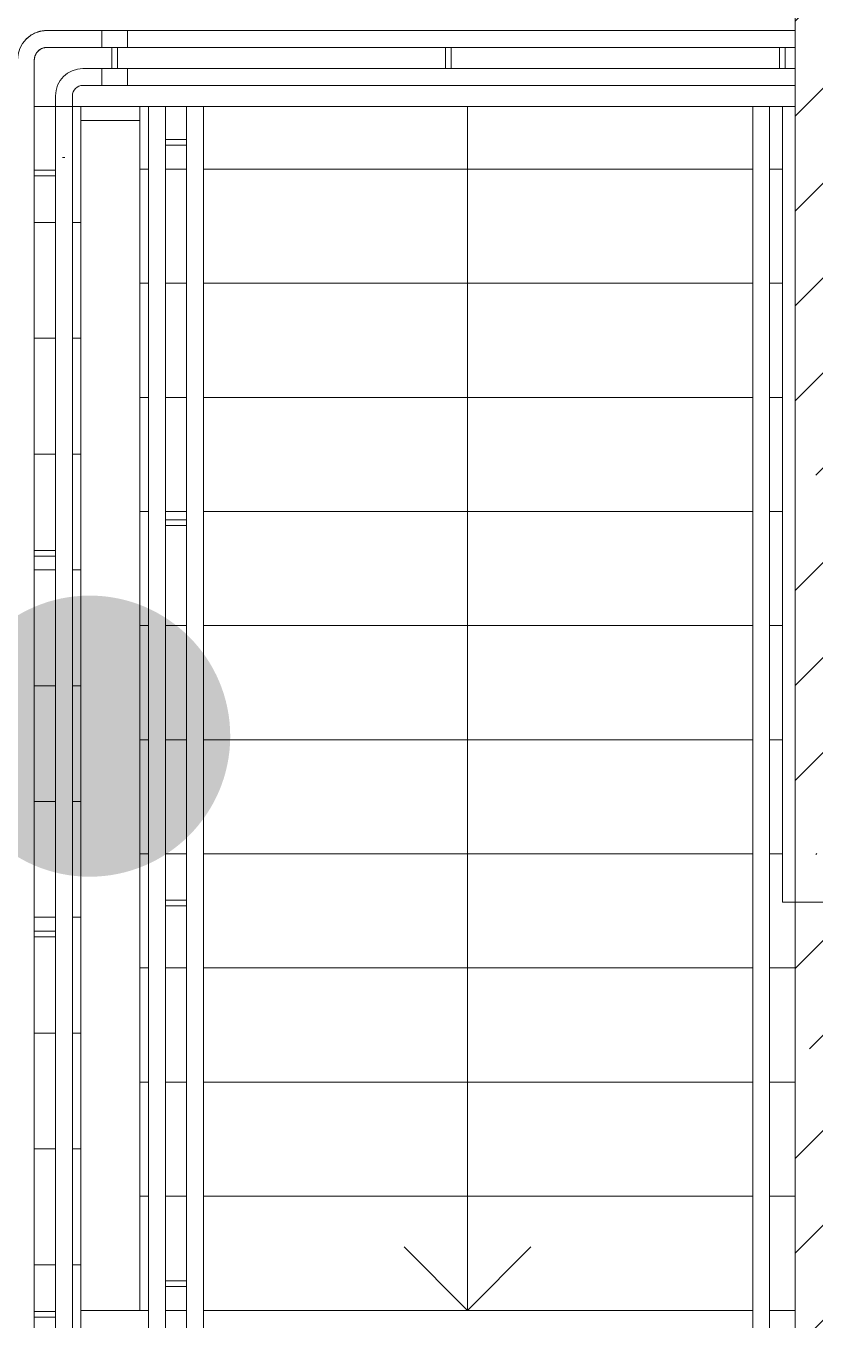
# Model space of a CAD drawing. Header units: millimetres. Extents: x -515342 to 330399, y -224905 to 507333.
# Drawn here: x -360447 to -358579, y 377820 to 380882 of the extents above; entities that cross this region are included whole.
import ezdxf

# ---------------------------------------------------------------- set-up
doc = ezdxf.new("R2010")
doc.units = ezdxf.units.MM
doc.layers.get('0').update_dxf_attribs({"lineweight": 0})
for name, color, linetype, lineweight in [('Лестницы', 7, 'Continuous', 0), ('Ограждение', 7, 'Continuous', 0), ('Перекрытие', 7, 'Continuous', 0), ('Стены внутренние', 7, 'Continuous', 0), ('Стены несущие', 7, 'Continuous', 0), ('Стрелки вверх', 7, 'Continuous', 0), ('экспертиза ДУ', 1, 'Continuous', 0)]:
    doc.layers.add(name, color=color, linetype=linetype, lineweight=lineweight)

# ---------------------------------------------------------------- blocks, each defined once
blk = doc.blocks.new('СД_Люблино_Фасады_rvt-1-О_АР_П_4__10_050_План 4 этажа')
at = {"layer": 'Стены внутренние'}
h = blk.add_hatch(dxfattribs=at)
h.set_pattern_fill('FP_1', color=256, style=0, pattern_type=2)
h.set_pattern_definition([(45, (0, 0), (-224.5064, 224.5064), []), (45, (224.5, 0), (-224.5064, 224.5064), [396.875, -79.375, 3.353, -76.022])])
h.paths.add_polyline_path([(16335, 195), (16335, 2975), (15835, 2975), (15835, 195), (16273.1, 195)])
at = {"layer": 'Стены несущие'}
for p, q in [((16335, 2975), (15835, 2975)), ((15835, 2975), (15835, 195))]:
    blk.add_line(p, q, dxfattribs=at)
blk = doc.blocks.new('Ограждение - АР_Ограждение_Балясина_D40_900 для 1500-V82-О_АР_П_4__10_050_План 4 этажа')
at = {"layer": 'Ограждение'}
for p, q in [((-20, 6.7), (-60, 6.7)), ((-60, -6.7), (-20, -6.7))]:
    blk.add_line(p, q, dxfattribs=at)
at = {"layer": 'Ограждение', "flags": 128}
for points in [[(-69.7, 6.7), (-68.6, 6.7), (-67.4, 6.7), (-66.3, 6.7), (-65.1, 6.7), (-63.9, 6.7), (-62.7, 6.7), (-61.5, 6.7), (-60.3, 6.7), (-60, 6.7)], [(-60, -6.7), (-61.2, -6.7), (-62.4, -6.7), (-63.6, -6.7), (-64.8, -6.7), (-66, -6.7), (-67.1, -6.7), (-68.3, -6.7), (-69.4, -6.7)]]:
    blk.add_lwpolyline(points, dxfattribs=at)
blk = doc.blocks.new('Ограждение - АР_Ограждение_Балясина_D40_900 для 1500-10050447-О_АР_П_4__10_050_План 4 этажа')
at = {"layer": 'Ограждение'}
for p, q in [((-20, 6.7), (-60, 6.7)), ((-60, -6.7), (-20, -6.7))]:
    blk.add_line(p, q, dxfattribs=at)
at = {"layer": 'Ограждение', "flags": 128}
for points in [[(-69.7, 6.7), (-68.6, 6.7), (-67.4, 6.7), (-66.3, 6.7), (-65.1, 6.7), (-63.9, 6.7), (-62.7, 6.7), (-61.5, 6.7), (-60.3, 6.7), (-60, 6.7)], [(-60, -6.7), (-61.2, -6.7), (-62.4, -6.7), (-63.6, -6.7), (-64.8, -6.7), (-66, -6.7), (-67.1, -6.7), (-68.3, -6.7), (-69.4, -6.7)]]:
    blk.add_lwpolyline(points, dxfattribs=at)
blk = doc.blocks.new('Ограждение - АР_Ограждение_Балясина_D40_900 для 1500-10050449-О_АР_П_4__10_050_План 4 этажа')
at = {"layer": 'Ограждение'}
for p, q in [((-20, 6.7), (-60, 6.7)), ((-60, -6.7), (-20, -6.7))]:
    blk.add_line(p, q, dxfattribs=at)
at = {"layer": 'Ограждение', "flags": 128}
for points in [[(-69.7, 6.7), (-68.6, 6.7), (-67.4, 6.7), (-66.3, 6.7), (-65.1, 6.7), (-63.9, 6.7), (-62.7, 6.7), (-61.5, 6.7), (-60.3, 6.7), (-60, 6.7)], [(-60, -6.7), (-61.2, -6.7), (-62.4, -6.7), (-63.6, -6.7), (-64.8, -6.7), (-66, -6.7), (-67.1, -6.7), (-68.3, -6.7), (-69.4, -6.7)]]:
    blk.add_lwpolyline(points, dxfattribs=at)
blk = doc.blocks.new('Ограждение - АР_Ограждение_Балясина_D40_900 для 1500-10050451-О_АР_П_4__10_050_План 4 этажа')
at = {"layer": 'Ограждение'}
for p, q in [((-20, 6.7), (-60, 6.7)), ((-60, -6.7), (-20, -6.7))]:
    blk.add_line(p, q, dxfattribs=at)
at = {"layer": 'Ограждение', "flags": 128}
for points in [[(-69.7, 6.7), (-68.6, 6.7), (-67.4, 6.7), (-66.3, 6.7), (-65.1, 6.7), (-63.9, 6.7), (-62.7, 6.7), (-61.5, 6.7), (-60.3, 6.7), (-60, 6.7)], [(-60, -6.7), (-61.2, -6.7), (-62.4, -6.7), (-63.6, -6.7), (-64.8, -6.7), (-66, -6.7), (-67.1, -6.7), (-68.3, -6.7), (-69.4, -6.7)]]:
    blk.add_lwpolyline(points, dxfattribs=at)
blk = doc.blocks.new('Ограждение - Ограждение-10040896-О_АР_П_4__10_050_План 4 этажа')
at = {"rotation": 180}
for name, p in [('Ограждение - АР_Ограждение_Балясина_D40_900 для 1500-10050447-О_АР_П_4__10_050_План 4 этажа', (14325, 4772.5)), ('Ограждение - АР_Ограждение_Балясина_D40_900 для 1500-10050451-О_АР_П_4__10_050_План 4 этажа', (14325, 3872.5)), ('Ограждение - АР_Ограждение_Балясина_D40_900 для 1500-10050449-О_АР_П_4__10_050_План 4 этажа', (14325, 2972.5)), ('Ограждение - АР_Ограждение_Балясина_D40_900 для 1500-10050447-О_АР_П_4__10_050_План 4 этажа', (14325, 2072.5))]:
    blk.add_blockref(name, p, dxfattribs=at)
blk.add_blockref('Ограждение - АР_Ограждение_Балясина_D40_900 для 1500-V82-О_АР_П_4__10_050_План 4 этажа', (14105, 1772.6))
blk = doc.blocks.new('Тип верхнего поручня - Верхний поручень_Внутренний_-10040899-О_АР_П_4__10_050_План 4 этажа')
at = {"layer": 'Ограждение'}
for p, q in [((14305, 4856.9), (14305, 4804.1)), ((14345, 4804.1), (14345, 4856.9)), ((14305, 4775.4), (14305, 2009.6)), ((14345, 2009.6), (14345, 4775.4)), ((14305, 1998.5), (14305, 1935.9)), ((14345, 1935.9), (14345, 1998.5))]:
    blk.add_line(p, q, dxfattribs=at)
at = {"layer": 'Ограждение', "flags": 128}
for points in [[(14305, 4775.4), (14305, 4777.7), (14305, 4780.1), (14305, 4782.6), (14305, 4785), (14305, 4787.5), (14305, 4790.1), (14305, 4792.6), (14305, 4795.2), (14305, 4797.8), (14305, 4800.3), (14305, 4802.9), (14305, 4804.1)], [(14345, 4804.1), (14345, 4801.5), (14345, 4798.9), (14345, 4796.3), (14345, 4793.7), (14345, 4791.2), (14345, 4788.6), (14345, 4786.1), (14345, 4783.6), (14345, 4781.2), (14345, 4778.8), (14345, 4776.4), (14345, 4775.4)], [(14305, 2009.6), (14305, 2008.7), (14305, 2007.7), (14305, 2006.8), (14305, 2005.9), (14305, 2004.9), (14305, 2003.9), (14305, 2002.9), (14305, 2001.9), (14305, 2001), (14305, 2000), (14305, 1999), (14305, 1998.5)], [(14345, 1998.5), (14345, 1999.5), (14345, 2000.5), (14345, 2001.5), (14345, 2002.5), (14345, 2003.5), (14345, 2004.5), (14345, 2005.4), (14345, 2006.4), (14345, 2007.3), (14345, 2008.3), (14345, 2009.2), (14345, 2009.6)]]:
    blk.add_lwpolyline(points, dxfattribs=at)
blk = doc.blocks.new('Тип верхнего поручня - Верхний поручень_Внутренний_-V83-О_АР_П_4__10_050_План 4 этажа')
at = {"layer": 'Ограждение'}
for p, q in [((14305, 4856.9), (14305, 4804.1)), ((14345, 4856.9), (14345, 4804.1)), ((14305, 4804.1), (14305, 4784.2)), ((14305, 4784.2), (14305, 2018.4)), ((14345, 4804.1), (14345, 4784.2)), ((14345, 4784.2), (14345, 2018.4)), ((14305, 2018.4), (14305, 1998.5)), ((14305, 1998.5), (14305, 1700.9)), ((14345, 2018.4), (14345, 1998.5)), ((14345, 1998.5), (14345, 1700.9))]:
    blk.add_line(p, q, dxfattribs=at)
blk = doc.blocks.new('Тип перил - Перила_Внутренний_-10040910-О_АР_П_4__10_050_План 4 этажа')
at = {"layer": 'Ограждение'}
for p, q in [((14395, 4849.7), (14395, 2010.6)), ((14435, 2010.6), (14435, 4849.7)), ((14395, 1997.4), (14395, 1935.9)), ((14435, 1935.9), (14435, 1997.4))]:
    blk.add_line(p, q, dxfattribs=at)
at = {"layer": 'Ограждение', "flags": 128}
for points in [[(14395, 4849.7), (14395, 4852.3), (14395, 4854.8), (14395, 4856.9)], [(14435, 4856), (14435, 4853.4), (14435, 4850.8), (14435, 4849.7)], [(14395, 2010.6), (14395, 2009.5), (14395, 2008.4), (14395, 2007.3), (14395, 2006.2), (14395, 2005), (14395, 2003.8), (14395, 2002.7), (14395, 2001.5), (14395, 2000.3), (14395, 1999.1), (14395, 1997.9), (14395, 1997.4)], [(14435, 1997.4), (14435, 1998.6), (14435, 1999.8), (14435, 2001), (14435, 2002.1), (14435, 2003.3), (14435, 2004.5), (14435, 2005.7), (14435, 2006.8), (14435, 2007.9), (14435, 2009), (14435, 2010.1), (14435, 2010.6)]]:
    blk.add_lwpolyline(points, dxfattribs=at)
blk = doc.blocks.new('Тип перил - Перила_Внутренний_-V84-О_АР_П_4__10_050_План 4 этажа')
at = {"layer": 'Ограждение'}
for p, q in [((14395, 4856.9), (14395, 2019.4)), ((14435, 4856.9), (14435, 2019.4)), ((14395, 2019.4), (14395, 1997.4)), ((14395, 1997.4), (14395, 1615.9)), ((14435, 2019.4), (14435, 1997.4)), ((14435, 1997.4), (14435, 1615.9))]:
    blk.add_line(p, q, dxfattribs=at)
blk = doc.blocks.new('Тип перил - Перила_Внутренний_-10041454-О_АР_П_4__10_050_План 4 этажа')
at = {"layer": 'Ограждение'}
for p, q in [((15735, 4856.9), (15735, 2010.6)), ((15775, 2010.6), (15775, 4856.9)), ((15735, 1997.4), (15735, 1709)), ((15775, 1709), (15775, 1997.4))]:
    blk.add_line(p, q, dxfattribs=at)
at = {"layer": 'Ограждение', "flags": 128}
for points in [[(15735, 2010.6), (15735, 2009.5), (15735, 2008.4), (15735, 2007.3), (15735, 2006.2), (15735, 2005), (15735, 2003.8), (15735, 2002.7), (15735, 2001.5), (15735, 2000.3), (15735, 1999.1), (15735, 1997.9), (15735, 1997.4)], [(15775, 1997.4), (15775, 1998.6), (15775, 1999.8), (15775, 2001), (15775, 2002.1), (15775, 2003.3), (15775, 2004.5), (15775, 2005.7), (15775, 2006.8), (15775, 2007.9), (15775, 2009), (15775, 2010.1), (15775, 2010.6)]]:
    blk.add_lwpolyline(points, dxfattribs=at)
blk = doc.blocks.new('Тип перил - Перила_Внутренний_-V85-О_АР_П_4__10_050_План 4 этажа')
at = {"layer": 'Ограждение'}
for p, q in [((15735, 4856.9), (15735, 2019.4)), ((15775, 4856.9), (15775, 2019.4)), ((15735, 2019.4), (15735, 1997.4)), ((15735, 1997.4), (15735, 1709)), ((15775, 2019.4), (15775, 1997.4)), ((15775, 1997.4), (15775, 1709))]:
    blk.add_line(p, q, dxfattribs=at)
blk = doc.blocks.new('Ограждение - АР_Ограждение_Балясина_D40_900 для 1500-V79-О_АР_П_4__10_050_План 4 этажа')
at = {"layer": 'Ограждение'}
for p, q in [((-20, 6.7), (-60, 6.7)), ((-60, -6.7), (-20, -6.7))]:
    blk.add_line(p, q, dxfattribs=at)
at = {"layer": 'Ограждение', "flags": 128}
for points in [[(-69.7, 6.7), (-68.6, 6.7), (-67.4, 6.7), (-66.3, 6.7), (-65.1, 6.7), (-63.9, 6.7), (-62.7, 6.7), (-61.5, 6.7), (-60.3, 6.7), (-60, 6.7)], [(-60, -6.7), (-61.2, -6.7), (-62.4, -6.7), (-63.6, -6.7), (-64.8, -6.7), (-66, -6.7), (-67.1, -6.7), (-68.3, -6.7), (-69.4, -6.7)]]:
    blk.add_lwpolyline(points, dxfattribs=at)
blk = doc.blocks.new('Ограждение - АР_Ограждение_Балясина_D40_900 для 1500-10051540-О_АР_П_4__10_050_План 4 этажа')
at = {"layer": 'Ограждение'}
for p, q in [((-20, 6.7), (-60, 6.7)), ((-60, -6.7), (-20, -6.7))]:
    blk.add_line(p, q, dxfattribs=at)
at = {"layer": 'Ограждение', "flags": 128}
for points in [[(-69.7, 6.7), (-68.6, 6.7), (-67.4, 6.7), (-66.3, 6.7), (-65.1, 6.7), (-63.9, 6.7), (-62.7, 6.7), (-61.5, 6.7), (-60.3, 6.7), (-60, 6.7)], [(-60, -6.7), (-61.2, -6.7), (-62.4, -6.7), (-63.6, -6.7), (-64.8, -6.7), (-66, -6.7), (-67.1, -6.7), (-68.3, -6.7), (-69.4, -6.7)]]:
    blk.add_lwpolyline(points, dxfattribs=at)
blk = doc.blocks.new('Ограждение - АР_Ограждение_Балясина_D40_900 для 1500-10051542-О_АР_П_4__10_050_План 4 этажа')
at = {"layer": 'Ограждение'}
for p, q in [((-20, 6.7), (-60, 6.7)), ((-60, -6.7), (-20, -6.7))]:
    blk.add_line(p, q, dxfattribs=at)
at = {"layer": 'Ограждение', "flags": 128}
for points in [[(-69.7, 6.7), (-68.6, 6.7), (-67.4, 6.7), (-66.3, 6.7), (-65.1, 6.7), (-63.9, 6.7), (-62.7, 6.7), (-61.5, 6.7), (-60.3, 6.7), (-60, 6.7)], [(-60, -6.7), (-61.2, -6.7), (-62.4, -6.7), (-63.6, -6.7), (-64.8, -6.7), (-66, -6.7), (-67.1, -6.7), (-68.3, -6.7), (-69.4, -6.7)]]:
    blk.add_lwpolyline(points, dxfattribs=at)
blk = doc.blocks.new('Ограждение - АР_Ограждение_Балясина_D40_900 для 1500-10051544-О_АР_П_4__10_050_План 4 этажа')
at = {"layer": 'Ограждение'}
for p, q in [((-20, 6.7), (-60, 6.7)), ((-60, -6.7), (-20, -6.7))]:
    blk.add_line(p, q, dxfattribs=at)
at = {"layer": 'Ограждение', "flags": 128}
for points in [[(-69.7, 6.7), (-68.6, 6.7), (-67.4, 6.7), (-66.3, 6.7), (-65.1, 6.7), (-63.9, 6.7), (-62.7, 6.7), (-61.5, 6.7), (-60.3, 6.7), (-60, 6.7)], [(-60, -6.7), (-61.2, -6.7), (-62.4, -6.7), (-63.6, -6.7), (-64.8, -6.7), (-66, -6.7), (-67.1, -6.7), (-68.3, -6.7), (-69.4, -6.7)]]:
    blk.add_lwpolyline(points, dxfattribs=at)
blk = doc.blocks.new('Ограждение - АР_Ограждение_Балясина_D40_900 для 1500-10051546-О_АР_П_4__10_050_План 4 этажа')
at = {"layer": 'Ограждение'}
for p, q in [((-20, 6.7), (-60, 6.7)), ((-60, -6.7), (-20, -6.7))]:
    blk.add_line(p, q, dxfattribs=at)
at = {"layer": 'Ограждение', "flags": 128}
for points in [[(-69.7, 6.7), (-68.6, 6.7), (-67.4, 6.7), (-66.3, 6.7), (-65.1, 6.7), (-63.9, 6.7), (-62.7, 6.7), (-61.5, 6.7), (-60.3, 6.7), (-60, 6.7)], [(-60, -6.7), (-61.2, -6.7), (-62.4, -6.7), (-63.6, -6.7), (-64.8, -6.7), (-66, -6.7), (-67.1, -6.7), (-68.3, -6.7), (-69.4, -6.7)]]:
    blk.add_lwpolyline(points, dxfattribs=at)
blk = doc.blocks.new('Ограждение - Ограждение-10042073-О_АР_П_4__10_050_План 4 этажа')
at = {"extrusion": (0, 0, -1), "zscale": -1}
for name, p, rotation in [('Ограждение - АР_Ограждение_Балясина_D40_900 для 1500-V79-О_АР_П_4__10_050_План 4 этажа', (-14225, 4926.9), 270), ('Ограждение - АР_Ограждение_Балясина_D40_900 для 1500-10051546-О_АР_П_4__10_050_План 4 этажа', (-14105, 4699.7), 180), ('Ограждение - АР_Ограждение_Балясина_D40_900 для 1500-10051544-О_АР_П_4__10_050_План 4 этажа', (-14105, 3799.7), 180), ('Ограждение - АР_Ограждение_Балясина_D40_900 для 1500-10051542-О_АР_П_4__10_050_План 4 этажа', (-14105, 2899.7), 180), ('Ограждение - АР_Ограждение_Балясина_D40_900 для 1500-10051540-О_АР_П_4__10_050_План 4 этажа', (-14105, 1999.7), 180)]:
    blk.add_blockref(name, p, dxfattribs=dict(at, rotation=rotation))
blk = doc.blocks.new('Тип верхнего поручня - Верхний поручень_Внутренний_-10042076-О_АР_П_4__10_050_План 4 этажа')
at = {"layer": 'Ограждение'}
for p, q in [((14085, 4779.7), (14085, 1791.5)), ((14125, 1791.5), (14125, 4779.7)), ((14085, 1761.8), (14085, 1742.6)), ((14125, 1742.6), (14125, 1761.8)), ((14107.3, 1742.6), (14101.8, 1742.6))]:
    blk.add_line(p, q, dxfattribs=at)
at = {"layer": 'Ограждение', "flags": 128}
for points in [[(14101.8, 4736.5), (14105, 4736), (14107.5, 4736.3)], [(14085, 1761.8), (14085, 1764.3), (14085, 1766.9), (14085, 1769.5), (14085, 1772.1), (14085, 1774.7), (14085, 1777.2), (14085, 1779.7), (14085, 1782.2), (14085, 1784.6), (14085, 1787.1), (14085, 1789.4), (14085, 1791.5)], [(14125, 1791.5), (14125, 1789.1), (14125, 1786.7), (14125, 1784.3), (14125, 1781.9), (14125, 1779.4), (14125, 1776.9), (14125, 1774.3), (14125, 1771.8), (14125, 1769.2), (14125, 1766.6), (14125, 1764), (14125, 1761.8)]]:
    blk.add_lwpolyline(points, dxfattribs=at)
blk = doc.blocks.new('Тип верхнего поручня - Верхний поручень_Внутренний_-V90-О_АР_П_4__10_050_План 4 этажа')
at = {"layer": 'Ограждение'}
for p, q in [((14150, 4946.9), (14255.1, 4946.9)), ((14255.1, 4946.9), (14255.1, 4906.9)), ((14150, 4906.9), (14255.1, 4906.9)), ((14085, 4867.7), (14085, 4881.9)), ((14125, 4867.7), (14125, 4881.9)), ((14085, 4847.2), (14085, 4867.7)), ((14085, 1782.3), (14085, 4847.2)), ((14125, 4847.2), (14125, 4867.7)), ((14125, 1782.3), (14125, 4847.2))]:
    blk.add_line(p, q, dxfattribs=at)
for radius in [65, 25]:
    blk.add_arc((14150, 4881.9), radius, 90, 180, dxfattribs=at)
blk = doc.blocks.new('Тип перил - Перила_Внутренний_-10042086-О_АР_П_4__10_050_План 4 этажа')
at = {"layer": 'Ограждение'}
for p, q in [((14225, 5036.9), (14065, 5036.9)), ((14255.1, 5036.9), (14225, 5036.9)), ((14065, 4996.9), (14225, 4996.9)), ((14225, 4996.9), (14255.1, 4996.9)), ((14255.1, 5019.2), (14255.1, 5014.5)), ((14035, 4868.9), (14035, 4966.9)), ((14035, 1792.5), (14035, 4855.2))]:
    blk.add_line(p, q, dxfattribs=at)
at = {"layer": 'Ограждение', "flags": 128}
for points in [[(14065, 5036.9), (14062.2, 5036.8), (14059.4, 5036.6), (14056.6, 5036.4), (14053.8, 5036), (14051.1, 5035.5), (14048.4, 5034.9), (14045.7, 5034.1), (14043, 5033.3), (14040.3, 5032.4), (14037.7, 5031.3), (14035.2, 5030.2), (14032.7, 5028.9), (14030.2, 5027.6), (14027.8, 5026.2), (14025.5, 5024.6), (14023.2, 5023), (14021, 5021.3), (14018.8, 5019.5), (14016.8, 5017.6), (14014.8, 5015.6)], [(14035, 4966.9), (14035, 4968.1), (14035.1, 4969.3), (14035.2, 4970.4), (14035.4, 4971.6), (14035.6, 4972.8), (14035.9, 4974), (14036.2, 4975.1), (14036.5, 4976.3), (14036.9, 4977.4), (14037.4, 4978.5), (14037.9, 4979.6), (14038.4, 4980.7), (14039, 4981.8), (14039.6, 4982.8), (14040.2, 4983.8), (14040.9, 4984.8), (14041.7, 4985.7), (14042.4, 4986.6), (14043.3, 4987.5), (14044.1, 4988.4), (14045, 4989.2), (14045.9, 4990), (14046.8, 4990.7), (14047.8, 4991.4), (14048.8, 4992.1), (14049.8, 4992.7), (14050.9, 4993.3), (14051.9, 4993.9), (14053, 4994.4), (14054.1, 4994.8), (14055.3, 4995.2), (14056.4, 4995.6), (14057.6, 4995.9), (14058.7, 4996.2), (14059.9, 4996.4), (14061.1, 4996.6), (14062.3, 4996.7), (14063.5, 4996.8), (14064.7, 4996.9), (14065, 4996.9)], [(14035, 4855.2), (14035, 4856.3), (14035, 4857.4), (14035, 4858.5), (14035, 4859.7), (14035, 4860.8), (14035, 4862), (14035, 4863.1), (14035, 4864.3), (14035, 4865.5), (14035, 4866.7), (14035, 4867.9), (14035, 4868.9)]]:
    blk.add_lwpolyline(points, dxfattribs=at)
blk = doc.blocks.new('Тип перил - Перила_Внутренний_-V91-О_АР_П_4__10_050_План 4 этажа')
at = {"layer": 'Ограждение'}
for p, q in [((14065, 5036.9), (14255.1, 5036.9)), ((14255.1, 5036.9), (14255.1, 4996.9)), ((14065, 4996.9), (14255.1, 4996.9)), ((14035, 4868.9), (14035, 4966.9)), ((14035, 4846.1), (14035, 4868.9)), ((14035, 1783.4), (14035, 4846.1))]:
    blk.add_line(p, q, dxfattribs=at)
for radius in [70, 30]:
    blk.add_arc((14065, 4966.9), radius, 90, 180, dxfattribs=at)
blk = doc.blocks.new('Ограждение - Ограждение-10051268-О_АР_П_4__10_050_План 4 этажа')
at = {"extrusion": (0, 0, -1), "zscale": -1, "rotation": 270.0000000000002}
for p in [(-14225, 4926.9), (-15015, 4926.9), (-15805.1, 4926.9)]:
    blk.add_blockref('Ограждение - АР_Ограждение_Балясина_D40_900 для 1500-V79-О_АР_П_4__10_050_План 4 этажа', p, dxfattribs=at)
blk = doc.blocks.new('Тип верхнего поручня - Верхний поручень_Внутренний_-10051328-О_АР_П_4__10_050_План 4 этажа')
at = {"layer": 'Ограждение'}
for p, q in [((14194.9, 4946.9), (14194.9, 4906.9)), ((14194.9, 4946.9), (15835.1, 4946.9)), ((15835.1, 4946.9), (15835.1, 4906.9)), ((14194.9, 4906.9), (15835.1, 4906.9))]:
    blk.add_line(p, q, dxfattribs=at)
blk = doc.blocks.new('Тип перил - Перила_Внутренний_-10051341-О_АР_П_4__10_050_План 4 этажа')
at = {"layer": 'Ограждение'}
for p, q in [((14225, 5036.9), (14194.9, 5036.9)), ((15805.1, 5036.9), (14225, 5036.9)), ((15835, 5036.9), (15805.1, 5036.9)), ((14194.9, 5014.5), (14194.9, 5019.2)), ((14194.9, 4996.9), (14225, 4996.9)), ((14225, 4996.9), (15805.1, 4996.9)), ((15805.1, 4996.9), (15835, 4996.9))]:
    blk.add_line(p, q, dxfattribs=at)
blk = doc.blocks.new('Тип перил - Перила_Внутренний_-V92-О_АР_П_4__10_050_План 4 этажа')
at = {"layer": 'Ограждение'}
for p, q in [((14194.9, 5036.9), (14194.9, 4996.9)), ((14194.9, 5036.9), (15835, 5036.9)), ((14194.9, 4996.9), (15835, 4996.9))]:
    blk.add_line(p, q, dxfattribs=at)

msp = doc.modelspace()

# ---------------------------------------------------------------- hatches: boundary and pattern name
at = {"layer": 'Стены внутренние'}
h = msp.add_hatch(dxfattribs=at)
h.set_pattern_fill('FP_1', color=256, style=0, pattern_type=2)
h.set_pattern_definition([(45, (-374461.9, 375834.5), (-224.5064, 224.5064), []), (45, (-374237.38, 375834.5), (-224.5064, 224.5064), [396.875, -79.375, 3.353, -76.022])])
h.paths.add_polyline_path([(-358236.8897, 378809.4886), (-358236.8897, 382039.4886), (-358626.8897, 382039.4886), (-358626.8897, 378809.4886)])
h.paths.add_polyline_path([(-358414.5249, 379776.8514), (-358449.2545, 379776.8514), (-358481.8897, 379788.7296), (-358508.4942, 379811.0534), (-358525.859, 379841.1301), (-358531.8897, 379875.3322), (-358525.859, 379909.5342), (-358508.4942, 379939.6109), (-358481.8897, 379961.9347), (-358449.2545, 379973.8129), (-358414.5249, 379973.8129), (-358381.8897, 379961.9347), (-358355.2853, 379939.6109), (-358337.9205, 379909.5342), (-358331.8897, 379875.3322), (-358337.9205, 379841.1301), (-358355.2853, 379811.0534), (-358381.8897, 379788.7296)])
h.paths.add_polyline_path([(-358449.2545, 380606.8514), (-358481.8897, 380618.7296), (-358508.4942, 380641.0534), (-358525.859, 380671.1301), (-358531.8897, 380705.3322), (-358525.859, 380739.5342), (-358508.4942, 380769.6109), (-358481.8897, 380791.9347), (-358449.2545, 380803.8129), (-358414.5249, 380803.8129), (-358381.8897, 380791.9347), (-358355.2853, 380769.6109), (-358337.9205, 380739.5342), (-358331.8897, 380705.3322), (-358337.9205, 380671.1301), (-358355.2853, 380641.0534), (-358381.8897, 380618.7296), (-358414.5249, 380606.8514), (-358444.2005, 380606.8514)])
h.paths.add_polyline_path([(-358414.5249, 381001.0078), (-358449.2545, 381001.0078), (-358481.8897, 381012.886), (-358508.4942, 381035.2098), (-358525.859, 381065.2865), (-358531.8897, 381099.4886), (-358525.859, 381133.6906), (-358508.4942, 381163.7673), (-358481.8897, 381186.0911), (-358449.2545, 381197.9693), (-358414.5249, 381197.9693), (-358381.8897, 381186.0911), (-358355.2853, 381163.7673), (-358337.9205, 381133.6906), (-358331.8897, 381099.4886), (-358337.9205, 381065.2865), (-358355.2853, 381035.2098), (-358381.8897, 381012.886)])
h.paths.add_polyline_path([(-358449.2545, 381361.0078), (-358481.8897, 381372.886), (-358508.4942, 381395.2098), (-358525.859, 381425.2865), (-358531.8897, 381459.4886), (-358525.859, 381493.6906), (-358508.4942, 381523.7673), (-358481.8897, 381546.0911), (-358449.2545, 381557.9693), (-358414.5249, 381557.9693), (-358381.8897, 381546.0911), (-358355.2853, 381523.7673), (-358337.9205, 381493.6906), (-358331.8897, 381459.4886), (-358337.9205, 381425.2865), (-358355.2853, 381395.2098), (-358381.8897, 381372.886), (-358414.5249, 381361.0078)])
h.paths.add_polyline_path([(-358449.2545, 381727.8369), (-358481.8897, 381739.7151), (-358508.4942, 381762.0389), (-358525.859, 381792.1156), (-358531.8897, 381826.3176), (-358525.859, 381860.5197), (-358508.4942, 381890.5964), (-358481.8897, 381912.9202), (-358449.2545, 381924.7984), (-358414.5249, 381924.7984), (-358381.8897, 381912.9202), (-358355.2853, 381890.5964), (-358337.9205, 381860.5197), (-358331.8897, 381826.3176), (-358337.9205, 381792.1156), (-358355.2853, 381762.0389), (-358381.8897, 381739.7151), (-358414.5249, 381727.8369)])
at = {"layer": 'экспертиза ДУ', "lineweight": 0}
h = msp.add_hatch(color=5, dxfattribs=at)
edge = h.paths.add_edge_path()
edge.add_arc((-360295.879, 379201.9552), 332.544, 0, 360)

# ---------------------------------------------------------------- linework, layer by layer
at = {"layer": 'Лестницы'}
for p, q in [((-360427.2704, 380691.3458), (-360316.8897, 380691.3458)), ((-360427.2704, 380691.3458), (-360316.8897, 380691.3458)), ((-360316.8897, 380691.3458), (-358626.8897, 380691.3458)), ((-360316.8897, 380417.3458), (-360316.8897, 380691.3458)), ((-360176.8897, 380691.3458), (-360176.8897, 380543.4886)), ((-360316.8897, 380658.4886), (-360176.8897, 380658.4886)), ((-360176.8897, 380543.4886), (-360176.8897, 380273.4886)), ((-360156.8897, 380543.4886), (-360176.8897, 380543.4886)), ((-360156.8897, 380543.4886), (-360176.8897, 380543.4886)), ((-360066.8897, 380543.4886), (-360116.8897, 380543.4886)), ((-360066.8897, 380543.4886), (-360116.8897, 380543.4886)), ((-358726.8928, 380543.4886), (-360026.8897, 380543.4886)), ((-358726.8928, 380543.4886), (-360026.8897, 380543.4886)), ((-358656.8897, 380543.4886), (-358686.8928, 380543.4886)), ((-358656.8897, 380543.4886), (-358686.8928, 380543.4886)), ((-360426.8897, 380417.3458), (-360376.8897, 380417.3458)), ((-360426.8897, 380417.3458), (-360376.8897, 380417.3458)), ((-360336.8897, 380417.3458), (-360316.8897, 380417.3458)), ((-360336.8897, 380417.3458), (-360316.8897, 380417.3458)), ((-360316.8897, 380143.3458), (-360316.8897, 380417.3458)), ((-360176.8897, 380273.4886), (-360176.8897, 380003.4886)), ((-360156.8897, 380273.4886), (-360176.8897, 380273.4886)), ((-360156.8897, 380273.4886), (-360176.8897, 380273.4886)), ((-360066.8897, 380273.4886), (-360116.8897, 380273.4886)), ((-360066.8897, 380273.4886), (-360116.8897, 380273.4886)), ((-358726.8928, 380273.4886), (-360026.8897, 380273.4886)), ((-358726.8928, 380273.4886), (-360026.8897, 380273.4886)), ((-358656.8897, 380273.4886), (-358686.8928, 380273.4886)), ((-358656.8897, 380273.4886), (-358686.8928, 380273.4886)), ((-360426.8897, 380143.3458), (-360376.8897, 380143.3458)), ((-360426.8897, 380143.3458), (-360376.8897, 380143.3458)), ((-360336.8897, 380143.3458), (-360316.8897, 380143.3458)), ((-360336.8897, 380143.3458), (-360316.8897, 380143.3458)), ((-360316.8897, 379869.3458), (-360316.8897, 380143.3458)), ((-360176.8897, 380003.4886), (-360176.8897, 379733.4886)), ((-360156.8897, 380003.4886), (-360176.8897, 380003.4886)), ((-360156.8897, 380003.4886), (-360176.8897, 380003.4886)), ((-360066.8897, 380003.4886), (-360116.8897, 380003.4886)), ((-360066.8897, 380003.4886), (-360116.8897, 380003.4886)), ((-358726.8928, 380003.4886), (-360026.8897, 380003.4886)), ((-358726.8928, 380003.4886), (-360026.8897, 380003.4886)), ((-358656.8897, 380003.4886), (-358686.8928, 380003.4886)), ((-358656.8897, 380003.4886), (-358686.8928, 380003.4886)), ((-360426.8897, 379869.3458), (-360376.8897, 379869.3458)), ((-360426.8897, 379869.3458), (-360376.8897, 379869.3458)), ((-360336.8897, 379869.3458), (-360316.8897, 379869.3458)), ((-360336.8897, 379869.3458), (-360316.8897, 379869.3458)), ((-360316.8897, 379595.3458), (-360316.8897, 379869.3458)), ((-360176.8897, 379733.4886), (-360176.8897, 379463.4886)), ((-360156.8897, 379733.4886), (-360176.8897, 379733.4886)), ((-360156.8897, 379733.4886), (-360176.8897, 379733.4886)), ((-360066.8897, 379733.4886), (-360116.8897, 379733.4886)), ((-360066.8897, 379733.4886), (-360116.8897, 379733.4886)), ((-358726.8928, 379733.4886), (-360026.8897, 379733.4886)), ((-358726.8928, 379733.4886), (-360026.8897, 379733.4886)), ((-358656.8897, 379733.4886), (-358686.8928, 379733.4886)), ((-358656.8897, 379733.4886), (-358686.8928, 379733.4886)), ((-360426.8897, 379595.3458), (-360376.8897, 379595.3458)), ((-360426.8897, 379595.3458), (-360376.8897, 379595.3458)), ((-360336.8897, 379595.3458), (-360316.8897, 379595.3458)), ((-360336.8897, 379595.3458), (-360316.8897, 379595.3458)), ((-360316.8897, 379321.3458), (-360316.8897, 379595.3458)), ((-360176.8897, 379463.4886), (-360176.8897, 379193.4886)), ((-360156.8897, 379463.4886), (-360176.8897, 379463.4886)), ((-360156.8897, 379463.4886), (-360176.8897, 379463.4886)), ((-360066.8897, 379463.4886), (-360116.8897, 379463.4886)), ((-360066.8897, 379463.4886), (-360116.8897, 379463.4886)), ((-358726.8928, 379463.4886), (-360026.8897, 379463.4886)), ((-358726.8928, 379463.4886), (-360026.8897, 379463.4886)), ((-358656.8897, 379463.4886), (-358686.8928, 379463.4886)), ((-358656.8897, 379463.4886), (-358686.8928, 379463.4886)), ((-360426.8897, 379321.3458), (-360376.8897, 379321.3458)), ((-360426.8897, 379321.3458), (-360376.8897, 379321.3458)), ((-360336.8897, 379321.3458), (-360316.8897, 379321.3458)), ((-360336.8897, 379321.3458), (-360316.8897, 379321.3458)), ((-360316.8897, 379047.3458), (-360316.8897, 379321.3458)), ((-360176.8897, 379193.4886), (-360176.8897, 378923.4886)), ((-360156.8897, 379193.4886), (-360176.8897, 379193.4886)), ((-360156.8897, 379193.4886), (-360176.8897, 379193.4886)), ((-360066.8897, 379193.4886), (-360116.8897, 379193.4886)), ((-360066.8897, 379193.4886), (-360116.8897, 379193.4886)), ((-358726.8928, 379193.4886), (-360026.8897, 379193.4886)), ((-358726.8928, 379193.4886), (-360026.8897, 379193.4886)), ((-358656.8897, 379193.4886), (-358686.8928, 379193.4886)), ((-358656.8897, 379193.4886), (-358686.8928, 379193.4886)), ((-360426.8897, 379047.3458), (-360376.8897, 379047.3458)), ((-360426.8897, 379047.3458), (-360376.8897, 379047.3458)), ((-360336.8897, 379047.3458), (-360316.8897, 379047.3458)), ((-360336.8897, 379047.3458), (-360316.8897, 379047.3458)), ((-360316.8897, 378773.3458), (-360316.8897, 379047.3458)), ((-360176.8897, 378923.4886), (-360176.8897, 378653.4886)), ((-360156.8897, 378923.4886), (-360176.8897, 378923.4886)), ((-360156.8897, 378923.4886), (-360176.8897, 378923.4886)), ((-360066.8897, 378923.4886), (-360116.8897, 378923.4886)), ((-360066.8897, 378923.4886), (-360116.8897, 378923.4886)), ((-358726.8928, 378923.4886), (-360026.8897, 378923.4886)), ((-358726.8928, 378923.4886), (-360026.8897, 378923.4886)), ((-358656.8897, 378923.4886), (-358686.8928, 378923.4886)), ((-358656.8897, 378923.4886), (-358686.8928, 378923.4886)), ((-360426.8897, 378773.3458), (-360376.8897, 378773.3458)), ((-360426.8897, 378773.3458), (-360376.8897, 378773.3458)), ((-360336.8897, 378773.3458), (-360316.8897, 378773.3458)), ((-360336.8897, 378773.3458), (-360316.8897, 378773.3458)), ((-360316.8897, 378499.3458), (-360316.8897, 378773.3458)), ((-360176.8897, 378653.4886), (-360176.8897, 378383.4886)), ((-360156.8897, 378653.4886), (-360176.8897, 378653.4886)), ((-360156.8897, 378653.4886), (-360176.8897, 378653.4886)), ((-360066.8897, 378653.4886), (-360116.8897, 378653.4886)), ((-360066.8897, 378653.4886), (-360116.8897, 378653.4886)), ((-358726.8928, 378653.4886), (-360026.8897, 378653.4886)), ((-358726.8928, 378653.4886), (-360026.8897, 378653.4886)), ((-358626.8897, 378653.4886), (-358686.8928, 378653.4886)), ((-358626.8897, 378653.4886), (-358686.8928, 378653.4886)), ((-360426.8897, 378499.3458), (-360376.8897, 378499.3458)), ((-360426.8897, 378499.3458), (-360376.8897, 378499.3458)), ((-360336.8897, 378499.3458), (-360316.8897, 378499.3458)), ((-360336.8897, 378499.3458), (-360316.8897, 378499.3458)), ((-360316.8897, 378225.3458), (-360316.8897, 378499.3458)), ((-360176.8897, 378383.4886), (-360176.8897, 378113.4886)), ((-360156.8897, 378383.4886), (-360176.8897, 378383.4886)), ((-360156.8897, 378383.4886), (-360176.8897, 378383.4886)), ((-360066.8897, 378383.4886), (-360116.8897, 378383.4886)), ((-360066.8897, 378383.4886), (-360116.8897, 378383.4886)), ((-358726.8928, 378383.4886), (-360026.8897, 378383.4886)), ((-358726.8928, 378383.4886), (-360026.8897, 378383.4886)), ((-358626.8897, 378383.4886), (-358686.8928, 378383.4886)), ((-358626.8897, 378383.4886), (-358686.8928, 378383.4886)), ((-360426.8897, 378225.3458), (-360376.8897, 378225.3458)), ((-360426.8897, 378225.3458), (-360376.8897, 378225.3458)), ((-360336.8897, 378225.3458), (-360316.8897, 378225.3458)), ((-360336.8897, 378225.3458), (-360316.8897, 378225.3458)), ((-360316.8897, 377951.3458), (-360316.8897, 378225.3458)), ((-360176.8897, 378113.4886), (-360176.8897, 377843.4886)), ((-360156.8897, 378113.4886), (-360176.8897, 378113.4886)), ((-360156.8897, 378113.4886), (-360176.8897, 378113.4886)), ((-360066.8897, 378113.4886), (-360116.8897, 378113.4886)), ((-360066.8897, 378113.4886), (-360116.8897, 378113.4886)), ((-358726.8928, 378113.4886), (-360026.8897, 378113.4886)), ((-358726.8928, 378113.4886), (-360026.8897, 378113.4886)), ((-358626.8897, 378113.4886), (-358686.8928, 378113.4886)), ((-358626.8897, 378113.4886), (-358686.8928, 378113.4886)), ((-360426.8897, 377951.3458), (-360376.8897, 377951.3458)), ((-360426.8897, 377951.3458), (-360376.8897, 377951.3458)), ((-360336.8897, 377951.3458), (-360316.8897, 377951.3458)), ((-360336.8897, 377951.3458), (-360316.8897, 377951.3458)), ((-360316.8897, 377677.3458), (-360316.8897, 377951.3458)), ((-360176.8897, 377843.4886), (-360316.8897, 377843.4886)), ((-360156.462, 377843.4886), (-360176.8897, 377843.4886)), ((-360156.462, 377843.4886), (-360176.8897, 377843.4886)), ((-360066.5122, 377843.4886), (-360117.3175, 377843.4886)), ((-360066.5122, 377843.4886), (-360117.3175, 377843.4886)), ((-358726.5153, 377843.4886), (-360027.2672, 377843.4886)), ((-358726.5153, 377843.4886), (-360027.2672, 377843.4886)), ((-358626.8897, 377843.4886), (-358687.2703, 377843.4886)), ((-358626.8897, 377843.4886), (-358687.2703, 377843.4886))]:
    msp.add_line(p, q, dxfattribs=at)
at = {"layer": 'Перекрытие'}
for p, q in [((-358656.8897, 380691.3458), (-358656.8897, 378809.4286)), ((-358656.8897, 378809.4286), (-358626.8298, 378809.4286))]:
    msp.add_line(p, q, dxfattribs=at)
at = {"layer": 'Стены несущие'}
for p, q in [((-358626.8897, 382039.4886), (-358626.8897, 380781.3458)), ((-358626.8897, 380741.3458), (-358626.8897, 378809.4886)), ((-358626.8897, 378809.4886), (-358236.8897, 378809.4886))]:
    msp.add_line(p, q, dxfattribs=at)
at = {"layer": 'Стрелки вверх'}
for p, q in [((-359401.8897, 380691.3458), (-359401.8897, 380543.4886)), ((-359401.8897, 380543.4886), (-359401.8897, 380273.4886)), ((-359401.8897, 380273.4886), (-359401.8897, 380003.4886)), ((-359401.8897, 380003.4886), (-359401.8897, 379733.4886)), ((-359401.8897, 379733.4886), (-359401.8897, 379463.4886)), ((-359401.8897, 379463.4886), (-359401.8897, 379193.4886)), ((-359401.8897, 379193.4886), (-359401.8897, 378923.4886)), ((-359401.8897, 378923.4886), (-359401.8897, 378653.4886)), ((-359401.8897, 378653.4886), (-359401.8897, 378383.4886)), ((-359401.8897, 378383.4886), (-359401.8897, 378113.4886)), ((-359401.8897, 378113.4886), (-359401.8897, 377843.4886)), ((-359401.8897, 377843.4886), (-359551.8897, 377993.4886)), ((-359401.8897, 377843.4886), (-359251.8897, 377993.4886))]:
    msp.add_line(p, q, dxfattribs=at)

# ---------------------------------------------------------------- block references
msp.add_blockref('СД_Люблино_Фасады_rvt-1-О_АР_П_4__10_050_План 4 этажа', (-374461.8897, 375834.4886))
at = {"layer": 'Ограждение'}
for name in ['Тип перил - Перила_Внутренний_-10042086-О_АР_П_4__10_050_План 4 этажа', 'Тип перил - Перила_Внутренний_-V91-О_АР_П_4__10_050_План 4 этажа', 'Тип перил - Перила_Внутренний_-10051341-О_АР_П_4__10_050_План 4 этажа', 'Тип перил - Перила_Внутренний_-V92-О_АР_П_4__10_050_План 4 этажа', 'Ограждение - Ограждение-10042073-О_АР_П_4__10_050_План 4 этажа', 'Ограждение - Ограждение-10051268-О_АР_П_4__10_050_План 4 этажа', 'Тип верхнего поручня - Верхний поручень_Внутренний_-V90-О_АР_П_4__10_050_План 4 этажа', 'Тип верхнего поручня - Верхний поручень_Внутренний_-10051328-О_АР_П_4__10_050_План 4 этажа', 'Тип перил - Перила_Внутренний_-10040910-О_АР_П_4__10_050_План 4 этажа', 'Тип перил - Перила_Внутренний_-V84-О_АР_П_4__10_050_План 4 этажа', 'Тип верхнего поручня - Верхний поручень_Внутренний_-10040899-О_АР_П_4__10_050_План 4 этажа', 'Тип верхнего поручня - Верхний поручень_Внутренний_-V83-О_АР_П_4__10_050_План 4 этажа', 'Тип перил - Перила_Внутренний_-10041454-О_АР_П_4__10_050_План 4 этажа', 'Тип перил - Перила_Внутренний_-V85-О_АР_П_4__10_050_План 4 этажа', 'Ограждение - Ограждение-10040896-О_АР_П_4__10_050_План 4 этажа', 'Тип верхнего поручня - Верхний поручень_Внутренний_-10042076-О_АР_П_4__10_050_План 4 этажа']:
    msp.add_blockref(name, (-374461.8897, 375834.4886), dxfattribs=at)

doc.saveas('drawing.dxf')
